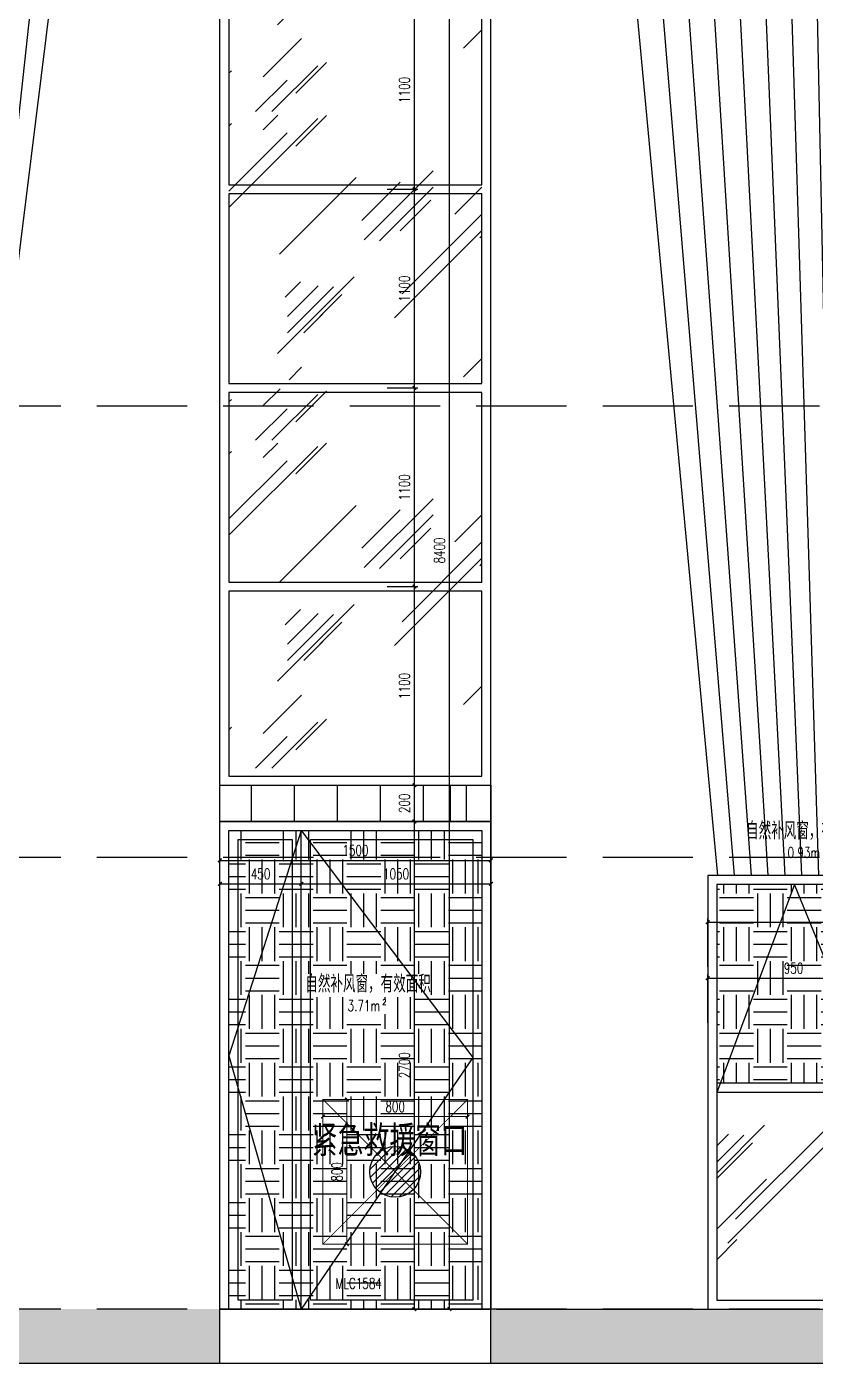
# Model space of a CAD drawing. Extents: x -2377130 to 293730, y -2 to 754590.
# Drawn here: x -1789960 to -1785595, y 516937 to 524337 of the extents above; entities that cross this region are included whole.
import ezdxf

# ---------------------------------------------------------------- set-up
doc = ezdxf.new("R2010")
doc.units = 0
doc.header["$LTSCALE"] = 1000
doc.header["$MEASUREMENT"] = 0
for name, pattern in [('__DASH', [0.35, 0.25, -0.1]), ('DASH', [0.35, 0.25, -0.1]), ('DOTE', [2.42, 2, -0.2, 0.02, -0.2])]:
    doc.linetypes.add(name, pattern=pattern)
doc.layers.get('Defpoints').update_dxf_attribs({"color": 210})
for name, color, linetype in [('A-AXIS-DOTE', 14, 'DOTE'), ('A-HATCH-2', 251, 'Continuous'), ('A-LIN-V', 9, 'Continuous'), ('A-WINDOW', 140, 'Continuous'), ('A-彩色打印层', 22, 'Continuous'), ('A-门窗表显示尺寸', 160, 'Continuous'), ('AS-WALL', 40, 'Continuous'), ('AXIS', 3, 'Continuous'), ('PUB_DIM', 3, 'Continuous'), ('SPACE', 7, 'Continuous'), ('SPACE_HATCH', 8, 'Continuous')]:
    doc.layers.add(name, color=color, linetype=linetype)
doc.layers.add('A-WALL-HATCH', color=8, linetype='Continuous', lineweight=13)
doc.styles.add('_TCH_DIM_T3', font='SIMPLEX', dxfattribs={"width": 0.705882, "bigfont": 'GBCBIG'})
doc.styles.add('_TCH_SPACE', font='SIMPLEX', dxfattribs={"height": 5, "bigfont": 'GBCBIG'})
doc.styles.add('A-DIM_T3', font='SIMPLEX', dxfattribs={"width": 0.705882, "bigfont": 'GBCBIG'})
doc.styles.add('A-STANDARD', font='SIMPLEX', dxfattribs={"bigfont": 'GBCBIG'})
doc.styles.add('STYLE1', font='')
doc.styles.get('STYLE1').set_extended_font_data('SimSun')
doc.dimstyles.new('_TCH_ARCH&&20', dxfattribs={"dimtxt": 59.5, "dimasz": 20, "dimexe": 20, "dimexo": 20, "dimgap": 25.25, "dimtad": 1, "dimdec": 0, "dimzin": 0, "dimdsep": 46, "dimtxsty": '_TCH_DIM_T3', "dimblk": 'ARCHTICK', "dimcen": 0.09, "dimclrt": 7, "dimazin": 2, "dimtfac": 1, "dimtdec": 0, "dimtix": 1, "dimtmove": 2, "dimatfit": 3, "dimfxl": 0, "dimtolj": 1, "dimtzin": 0, "dimarcsym": 0})
doc.dimstyles.new('A-DIM&&20', dxfattribs={"dimtxt": 59.5, "dimasz": 20, "dimexe": 20, "dimexo": 20, "dimgap": 25.25, "dimtad": 1, "dimdec": 0, "dimzin": 0, "dimdsep": 46, "dimtxsty": 'A-DIM_T3', "dimblk": 'ARCHTICK', "dimcen": 0.09, "dimclrt": 7, "dimazin": 2, "dimtfac": 1, "dimtdec": 0, "dimtix": 1, "dimtmove": 2, "dimatfit": 3, "dimfxl": 0, "dimtolj": 1, "dimtzin": 0, "dimarcsym": 0})
pattern_1 = [(0, (0, 0), (187.5, 187.5), [187.5, -187.5]), (0, (0, 70.31), (187.5, 187.5), [187.5, -187.5]), (0, (0, 140.62), (187.5, 187.5), [187.5, -187.5]), (90, (23.44, 164.06), (-187.5, 187.5), [187.5, -187.5]), (90, (93.75, 164.06), (-187.5, 187.5), [187.5, -187.5]), (90, (164.06, 164.06), (-187.5, 187.5), [187.5, -187.5])]

# ---------------------------------------------------------------- blocks, each defined once
blk = doc.blocks.new('_ArchTick')
at = {"color": 0, "linetype": 'ByBlock', "const_width": 0.4}
blk.add_lwpolyline([(-0.5, -0.5), (0.5, 0.5)], dxfattribs=at)
blk = doc.blocks.new('*D618')
at = {"layer": 'A-门窗表显示尺寸', "color": 0, "lineweight": -2}
for p, q in [((-1802664.3, 520137.5), (-1802494.3, 520137.5)), ((-1802514.3, 519937.5), (-1802514.3, 520137.5)), ((-1802664.3, 519937.5), (-1802494.3, 519937.5))]:
    blk.add_line(p, q, dxfattribs=at)
at = {"layer": 'Defpoints', "color": 0}
for p in [(-1802684.3, 520137.5), (-1802514.3, 520137.5), (-1802684.3, 519937.5)]:
    blk.add_point(p, dxfattribs=at)
at = {"layer": 'A-门窗表显示尺寸', "color": 0, "lineweight": -2, "xscale": 20, "yscale": 20, "zscale": 20}
for p, rotation in [((-1802514.3, 520137.5), 90), ((-1802514.3, 519937.5), 270)]:
    blk.add_blockref('_ArchTick', p, dxfattribs=dict(at, rotation=rotation))
at = {"layer": 'A-门窗表显示尺寸', "color": 7, "insert": (-1802569.3, 520037.5), "char_height": 59.5, "attachment_point": 5, "rotation": 90, "style": '_TCH_DIM_T3'}
blk.add_mtext('\\A1;200', dxfattribs=at)
blk = doc.blocks.new('*D619')
at = {"layer": 'A-门窗表显示尺寸', "color": 0, "lineweight": -2}
for p, q in [((-1802664.3, 521237.5), (-1802494.3, 521237.5)), ((-1802514.3, 520137.5), (-1802514.3, 521237.5)), ((-1802664.3, 520137.5), (-1802494.3, 520137.5))]:
    blk.add_line(p, q, dxfattribs=at)
at = {"layer": 'Defpoints', "color": 0}
for p in [(-1802684.3, 521237.5), (-1802514.3, 521237.5), (-1802684.3, 520137.5)]:
    blk.add_point(p, dxfattribs=at)
at = {"layer": 'A-门窗表显示尺寸', "color": 0, "lineweight": -2, "xscale": 20, "yscale": 20, "zscale": 20}
for p, rotation in [((-1802514.3, 521237.5), 90), ((-1802514.3, 520137.5), 270)]:
    blk.add_blockref('_ArchTick', p, dxfattribs=dict(at, rotation=rotation))
at = {"layer": 'A-门窗表显示尺寸', "color": 7, "insert": (-1802569.3, 520687.5), "char_height": 59.5, "attachment_point": 5, "rotation": 90, "style": '_TCH_DIM_T3'}
blk.add_mtext('\\A1;1100', dxfattribs=at)
blk = doc.blocks.new('*D620')
at = {"layer": 'A-门窗表显示尺寸', "color": 0, "lineweight": -2}
for p, q in [((-1802664.3, 522337.5), (-1802494.3, 522337.5)), ((-1802514.3, 521237.5), (-1802514.3, 522337.5)), ((-1802664.3, 521237.5), (-1802494.3, 521237.5))]:
    blk.add_line(p, q, dxfattribs=at)
at = {"layer": 'Defpoints', "color": 0}
for p in [(-1802684.3, 522337.5), (-1802514.3, 522337.5), (-1802684.3, 521237.5)]:
    blk.add_point(p, dxfattribs=at)
at = {"layer": 'A-门窗表显示尺寸', "color": 0, "lineweight": -2, "xscale": 20, "yscale": 20, "zscale": 20}
for p, rotation in [((-1802514.3, 522337.5), 90), ((-1802514.3, 521237.5), 270)]:
    blk.add_blockref('_ArchTick', p, dxfattribs=dict(at, rotation=rotation))
at = {"layer": 'A-门窗表显示尺寸', "color": 7, "insert": (-1802569.3, 521787.5), "char_height": 59.5, "attachment_point": 5, "rotation": 90, "style": '_TCH_DIM_T3'}
blk.add_mtext('\\A1;1100', dxfattribs=at)
blk = doc.blocks.new('*D621')
at = {"layer": 'A-门窗表显示尺寸', "color": 0, "lineweight": -2}
for p, q in [((-1802664.3, 523437.5), (-1802494.3, 523437.5)), ((-1802514.3, 522337.5), (-1802514.3, 523437.5)), ((-1802664.3, 522337.5), (-1802494.3, 522337.5))]:
    blk.add_line(p, q, dxfattribs=at)
at = {"layer": 'Defpoints', "color": 0}
for p in [(-1802684.3, 523437.5), (-1802514.3, 523437.5), (-1802684.3, 522337.5)]:
    blk.add_point(p, dxfattribs=at)
at = {"layer": 'A-门窗表显示尺寸', "color": 0, "lineweight": -2, "xscale": 20, "yscale": 20, "zscale": 20}
for p, rotation in [((-1802514.3, 523437.5), 90), ((-1802514.3, 522337.5), 270)]:
    blk.add_blockref('_ArchTick', p, dxfattribs=dict(at, rotation=rotation))
at = {"layer": 'A-门窗表显示尺寸', "color": 7, "insert": (-1802569.3, 522887.5), "char_height": 59.5, "attachment_point": 5, "rotation": 90, "style": '_TCH_DIM_T3'}
blk.add_mtext('\\A1;1100', dxfattribs=at)
blk = doc.blocks.new('*D622')
at = {"layer": 'A-门窗表显示尺寸', "color": 0, "lineweight": -2}
for p, q in [((-1802664.3, 524537.5), (-1802494.3, 524537.5)), ((-1802514.3, 523437.5), (-1802514.3, 524537.5)), ((-1802664.3, 523437.5), (-1802494.3, 523437.5))]:
    blk.add_line(p, q, dxfattribs=at)
at = {"layer": 'Defpoints', "color": 0}
for p in [(-1802684.3, 524537.5), (-1802514.3, 524537.5), (-1802684.3, 523437.5)]:
    blk.add_point(p, dxfattribs=at)
at = {"layer": 'A-门窗表显示尺寸', "color": 0, "lineweight": -2, "xscale": 20, "yscale": 20, "zscale": 20}
for p, rotation in [((-1802514.3, 524537.5), 90), ((-1802514.3, 523437.5), 270)]:
    blk.add_blockref('_ArchTick', p, dxfattribs=dict(at, rotation=rotation))
at = {"layer": 'A-门窗表显示尺寸', "color": 7, "insert": (-1802569.3, 523987.5), "char_height": 59.5, "attachment_point": 5, "rotation": 90, "style": '_TCH_DIM_T3'}
blk.add_mtext('\\A1;1100', dxfattribs=at)
blk = doc.blocks.new('*D624')
at = {"layer": 'A-门窗表显示尺寸', "color": 0, "lineweight": -2}
for p, q in [((-1802644.3, 525637.5), (-1802300, 525637.5)), ((-1802320, 517237.5), (-1802320, 525637.5)), ((-1802644.3, 517237.5), (-1802300, 517237.5))]:
    blk.add_line(p, q, dxfattribs=at)
at = {"layer": 'Defpoints', "color": 0}
for p in [(-1802664.3, 525637.5), (-1802320, 525637.5), (-1802664.3, 517237.5)]:
    blk.add_point(p, dxfattribs=at)
at = {"layer": 'A-门窗表显示尺寸', "color": 0, "lineweight": -2, "xscale": 20, "yscale": 20, "zscale": 20}
for p, rotation in [((-1802320, 525637.5), 90), ((-1802320, 517237.5), 270)]:
    blk.add_blockref('_ArchTick', p, dxfattribs=dict(at, rotation=rotation))
at = {"layer": 'A-门窗表显示尺寸', "color": 7, "insert": (-1802375, 521437.5), "char_height": 59.5, "attachment_point": 5, "rotation": 90, "style": '_TCH_DIM_T3'}
blk.add_mtext('\\A1;8400', dxfattribs=at)
blk = doc.blocks.new('*D636')
at = {"layer": 'Defpoints', "color": 0}
for p in [(-1646821.1, 507410), (-1646021.1, 507410), (-1646021.1, 507336.7)]:
    blk.add_point(p, dxfattribs=at)
at = {"layer": 'PUB_DIM', "color": 0, "lineweight": -2}
for p, q in [((-1646821.1, 507390), (-1646821.1, 507316.7)), ((-1646021.1, 507390), (-1646021.1, 507316.7)), ((-1646821.1, 507336.7), (-1646021.1, 507336.7))]:
    blk.add_line(p, q, dxfattribs=at)
at = {"layer": 'PUB_DIM', "color": 0, "lineweight": -2, "xscale": 20, "yscale": 20, "zscale": 20, "rotation": 180}
blk.add_blockref('_ArchTick', (-1646821.1, 507336.7), dxfattribs=at)
at = {"layer": 'PUB_DIM', "color": 0, "lineweight": -2, "xscale": 20, "yscale": 20, "zscale": 20}
blk.add_blockref('_ArchTick', (-1646021.1, 507336.7), dxfattribs=at)
at = {"layer": 'PUB_DIM', "color": 7, "insert": (-1646421.1, 507391.7), "char_height": 59.5, "attachment_point": 5, "style": '_TCH_DIM_T3'}
blk.add_mtext('\\A1;800', dxfattribs=at)
blk = doc.blocks.new('*D637')
at = {"layer": 'Defpoints', "color": 0}
for p in [(-1646739.9, 507431.1), (-1646688.4, 507431.1), (-1646739.9, 506631.1)]:
    blk.add_point(p, dxfattribs=at)
at = {"layer": 'PUB_DIM', "color": 0, "lineweight": -2}
for p, q in [((-1646719.9, 507431.1), (-1646668.4, 507431.1)), ((-1646688.4, 506631.1), (-1646688.4, 507431.1)), ((-1646719.9, 506631.1), (-1646668.4, 506631.1))]:
    blk.add_line(p, q, dxfattribs=at)
at = {"layer": 'PUB_DIM', "color": 0, "lineweight": -2, "xscale": 20, "yscale": 20, "zscale": 20}
for p, rotation in [((-1646688.4, 507431.1), 90), ((-1646688.4, 506631.1), 270)]:
    blk.add_blockref('_ArchTick', p, dxfattribs=dict(at, rotation=rotation))
at = {"layer": 'PUB_DIM', "color": 7, "insert": (-1646743.4, 507031.1), "char_height": 59.5, "attachment_point": 5, "rotation": 90, "style": '_TCH_DIM_T3'}
blk.add_mtext('\\A1;800', dxfattribs=at)
blk = doc.blocks.new('*D632')
at = {"layer": 'A-门窗表显示尺寸', "color": 0, "lineweight": -2}
for p, q in [((-1821600.4, 519937.5), (-1821444.3, 519937.5)), ((-1821464.3, 517237.5), (-1821464.3, 519937.5)), ((-1821600.4, 517237.5), (-1821444.3, 517237.5))]:
    blk.add_line(p, q, dxfattribs=at)
at = {"layer": 'Defpoints', "color": 0}
for p in [(-1821620.4, 519937.5), (-1821464.3, 519937.5), (-1821620.4, 517237.5)]:
    blk.add_point(p, dxfattribs=at)
at = {"layer": 'A-门窗表显示尺寸', "color": 0, "lineweight": -2, "xscale": 20, "yscale": 20, "zscale": 20}
for p, rotation in [((-1821464.3, 519937.5), 90), ((-1821464.3, 517237.5), 270)]:
    blk.add_blockref('_ArchTick', p, dxfattribs=dict(at, rotation=rotation))
at = {"layer": 'A-门窗表显示尺寸', "color": 7, "insert": (-1821519.3, 518587.5), "char_height": 59.5, "attachment_point": 5, "rotation": 90, "style": 'A-DIM_T3'}
blk.add_mtext('\\A1;2700', dxfattribs=at)
blk = doc.blocks.new('*D633')
at = {"layer": 'A-门窗表显示尺寸', "color": 0, "lineweight": -2}
for p, q in [((-1822540.4, 519442.5), (-1822540.4, 519612)), ((-1822540.4, 519592), (-1822090.4, 519592)), ((-1822090.4, 519442.5), (-1822090.4, 519612))]:
    blk.add_line(p, q, dxfattribs=at)
at = {"layer": 'Defpoints', "color": 0}
for p in [(-1822090.4, 519592), (-1822540.4, 519422.5), (-1822090.4, 519422.5)]:
    blk.add_point(p, dxfattribs=at)
at = {"layer": 'A-门窗表显示尺寸', "color": 0, "lineweight": -2, "xscale": 20, "yscale": 20, "zscale": 20, "rotation": 180}
blk.add_blockref('_ArchTick', (-1822540.4, 519592), dxfattribs=at)
at = {"layer": 'A-门窗表显示尺寸', "color": 0, "lineweight": -2, "xscale": 20, "yscale": 20, "zscale": 20}
blk.add_blockref('_ArchTick', (-1822090.4, 519592), dxfattribs=at)
at = {"layer": 'A-门窗表显示尺寸', "color": 7, "insert": (-1822315.4, 519647), "char_height": 59.5, "attachment_point": 5, "style": 'A-DIM_T3'}
blk.add_mtext('\\A1;450', dxfattribs=at)
blk = doc.blocks.new('*D634')
at = {"layer": 'A-门窗表显示尺寸', "color": 0, "lineweight": -2}
for p, q in [((-1822090.4, 519442.5), (-1822090.4, 519612)), ((-1822090.4, 519592), (-1821040.4, 519592)), ((-1821040.4, 519442.5), (-1821040.4, 519612))]:
    blk.add_line(p, q, dxfattribs=at)
at = {"layer": 'Defpoints', "color": 0}
for p in [(-1821040.4, 519592), (-1822090.4, 519422.5), (-1821040.4, 519422.5)]:
    blk.add_point(p, dxfattribs=at)
at = {"layer": 'A-门窗表显示尺寸', "color": 0, "lineweight": -2, "xscale": 20, "yscale": 20, "zscale": 20, "rotation": 180}
blk.add_blockref('_ArchTick', (-1822090.4, 519592), dxfattribs=at)
at = {"layer": 'A-门窗表显示尺寸', "color": 0, "lineweight": -2, "xscale": 20, "yscale": 20, "zscale": 20}
blk.add_blockref('_ArchTick', (-1821040.4, 519592), dxfattribs=at)
at = {"layer": 'A-门窗表显示尺寸', "color": 7, "insert": (-1821565.4, 519647), "char_height": 59.5, "attachment_point": 5, "style": 'A-DIM_T3'}
blk.add_mtext('\\A1;1050', dxfattribs=at)
blk = doc.blocks.new('*D635')
at = {"layer": 'A-门窗表显示尺寸', "color": 0, "lineweight": -2}
for p, q in [((-1822540.4, 519572.5), (-1822540.4, 519742)), ((-1822540.4, 519722), (-1821040.4, 519722)), ((-1821040.4, 519572.5), (-1821040.4, 519742))]:
    blk.add_line(p, q, dxfattribs=at)
at = {"layer": 'Defpoints', "color": 0}
for p in [(-1821040.4, 519722), (-1822540.4, 519552.5), (-1821040.4, 519552.5)]:
    blk.add_point(p, dxfattribs=at)
at = {"layer": 'A-门窗表显示尺寸', "color": 0, "lineweight": -2, "xscale": 20, "yscale": 20, "zscale": 20, "rotation": 180}
blk.add_blockref('_ArchTick', (-1822540.4, 519722), dxfattribs=at)
at = {"layer": 'A-门窗表显示尺寸', "color": 0, "lineweight": -2, "xscale": 20, "yscale": 20, "zscale": 20}
blk.add_blockref('_ArchTick', (-1821040.4, 519722), dxfattribs=at)
at = {"layer": 'A-门窗表显示尺寸', "color": 7, "insert": (-1821790.4, 519777), "char_height": 59.5, "attachment_point": 5, "style": 'A-DIM_T3'}
blk.add_mtext('\\A1;1500', dxfattribs=at)
blk = doc.blocks.new('*D645')
at = {"layer": 'A-门窗表显示尺寸', "color": 0, "lineweight": -2}
for p, q in [((-1687760.4, 518822.3), (-1687760.4, 519089.7)), ((-1687760.4, 519069.7), (-1686810.4, 519069.7)), ((-1686810.4, 518822.3), (-1686810.4, 519089.7))]:
    blk.add_line(p, q, dxfattribs=at)
at = {"layer": 'Defpoints', "color": 0}
for p in [(-1686810.4, 519069.7), (-1687760.4, 518802.3), (-1686810.4, 518802.3)]:
    blk.add_point(p, dxfattribs=at)
at = {"layer": 'A-门窗表显示尺寸', "color": 0, "lineweight": -2, "xscale": 20, "yscale": 20, "zscale": 20, "rotation": 180}
blk.add_blockref('_ArchTick', (-1687760.4, 519069.7), dxfattribs=at)
at = {"layer": 'A-门窗表显示尺寸', "color": 0, "lineweight": -2, "xscale": 20, "yscale": 20, "zscale": 20}
blk.add_blockref('_ArchTick', (-1686810.4, 519069.7), dxfattribs=at)
at = {"layer": 'A-门窗表显示尺寸', "color": 7, "insert": (-1687285.4, 519124.7), "char_height": 59.5, "attachment_point": 5, "style": 'A-DIM_T3'}
blk.add_mtext('\\A1;950', dxfattribs=at)
blk = doc.blocks.new('*D646')
at = {"layer": 'A-门窗表显示尺寸', "color": 0, "lineweight": -2}
for p, q in [((-1686810.4, 518822.3), (-1686810.4, 519089.7)), ((-1686810.4, 519069.7), (-1685910.4, 519069.7)), ((-1685910.4, 518822.3), (-1685910.4, 519089.7))]:
    blk.add_line(p, q, dxfattribs=at)
at = {"layer": 'Defpoints', "color": 0}
for p in [(-1685910.4, 519069.7), (-1686810.4, 518802.3), (-1685910.4, 518802.3)]:
    blk.add_point(p, dxfattribs=at)
at = {"layer": 'A-门窗表显示尺寸', "color": 0, "lineweight": -2, "xscale": 20, "yscale": 20, "zscale": 20, "rotation": 180}
blk.add_blockref('_ArchTick', (-1686810.4, 519069.7), dxfattribs=at)
at = {"layer": 'A-门窗表显示尺寸', "color": 0, "lineweight": -2, "xscale": 20, "yscale": 20, "zscale": 20}
blk.add_blockref('_ArchTick', (-1685910.4, 519069.7), dxfattribs=at)
at = {"layer": 'A-门窗表显示尺寸', "color": 7, "insert": (-1686360.4, 519124.7), "char_height": 59.5, "attachment_point": 5, "style": 'A-DIM_T3'}
blk.add_mtext('\\A1;900', dxfattribs=at)
blk = doc.blocks.new('*D647')
at = {"layer": 'A-门窗表显示尺寸', "color": 0, "lineweight": -2}
for p, q in [((-1685910.4, 518822.3), (-1685910.4, 519089.7)), ((-1685910.4, 519069.7), (-1685010.4, 519069.7)), ((-1685010.4, 518822.3), (-1685010.4, 519089.7))]:
    blk.add_line(p, q, dxfattribs=at)
at = {"layer": 'Defpoints', "color": 0}
for p in [(-1685010.4, 519069.7), (-1685910.4, 518802.3), (-1685010.4, 518802.3)]:
    blk.add_point(p, dxfattribs=at)
at = {"layer": 'A-门窗表显示尺寸', "color": 0, "lineweight": -2, "xscale": 20, "yscale": 20, "zscale": 20, "rotation": 180}
blk.add_blockref('_ArchTick', (-1685910.4, 519069.7), dxfattribs=at)
at = {"layer": 'A-门窗表显示尺寸', "color": 0, "lineweight": -2, "xscale": 20, "yscale": 20, "zscale": 20}
blk.add_blockref('_ArchTick', (-1685010.4, 519069.7), dxfattribs=at)
at = {"layer": 'A-门窗表显示尺寸', "color": 7, "insert": (-1685460.4, 519124.7), "char_height": 59.5, "attachment_point": 5, "style": 'A-DIM_T3'}
blk.add_mtext('\\A1;900', dxfattribs=at)
blk = doc.blocks.new('*D648')
at = {"layer": 'A-门窗表显示尺寸', "color": 0, "lineweight": -2}
for p, q in [((-1685010.4, 518822.3), (-1685010.4, 519089.7)), ((-1685010.4, 519069.7), (-1684110.4, 519069.7)), ((-1684110.4, 518822.3), (-1684110.4, 519089.7))]:
    blk.add_line(p, q, dxfattribs=at)
at = {"layer": 'Defpoints', "color": 0}
for p in [(-1684110.4, 519069.7), (-1685010.4, 518802.3), (-1684110.4, 518802.3)]:
    blk.add_point(p, dxfattribs=at)
at = {"layer": 'A-门窗表显示尺寸', "color": 0, "lineweight": -2, "xscale": 20, "yscale": 20, "zscale": 20, "rotation": 180}
blk.add_blockref('_ArchTick', (-1685010.4, 519069.7), dxfattribs=at)
at = {"layer": 'A-门窗表显示尺寸', "color": 0, "lineweight": -2, "xscale": 20, "yscale": 20, "zscale": 20}
blk.add_blockref('_ArchTick', (-1684110.4, 519069.7), dxfattribs=at)
at = {"layer": 'A-门窗表显示尺寸', "color": 7, "insert": (-1684560.4, 519124.7), "char_height": 59.5, "attachment_point": 5, "style": 'A-DIM_T3'}
blk.add_mtext('\\A1;900', dxfattribs=at)
blk = doc.blocks.new('*D638')
at = {"layer": 'A-门窗表显示尺寸', "color": 0, "lineweight": -2}
for p, q in [((-1684110.4, 518822.3), (-1684110.4, 519089.7)), ((-1684110.4, 519069.7), (-1683210.4, 519069.7)), ((-1683210.4, 518822.3), (-1683210.4, 519089.7))]:
    blk.add_line(p, q, dxfattribs=at)
at = {"layer": 'Defpoints', "color": 0}
for p in [(-1683210.4, 519069.7), (-1684110.4, 518802.3), (-1683210.4, 518802.3)]:
    blk.add_point(p, dxfattribs=at)
at = {"layer": 'A-门窗表显示尺寸', "color": 0, "lineweight": -2, "xscale": 20, "yscale": 20, "zscale": 20, "rotation": 180}
blk.add_blockref('_ArchTick', (-1684110.4, 519069.7), dxfattribs=at)
at = {"layer": 'A-门窗表显示尺寸', "color": 0, "lineweight": -2, "xscale": 20, "yscale": 20, "zscale": 20}
blk.add_blockref('_ArchTick', (-1683210.4, 519069.7), dxfattribs=at)
at = {"layer": 'A-门窗表显示尺寸', "color": 7, "insert": (-1683660.4, 519124.7), "char_height": 59.5, "attachment_point": 5, "style": 'A-DIM_T3'}
blk.add_mtext('\\A1;900', dxfattribs=at)
blk = doc.blocks.new('*D639')
at = {"layer": 'A-门窗表显示尺寸', "color": 0, "lineweight": -2}
for p, q in [((-1683210.4, 518822.3), (-1683210.4, 519089.7)), ((-1683210.4, 519069.7), (-1682310.4, 519069.7)), ((-1682310.4, 518822.3), (-1682310.4, 519089.7))]:
    blk.add_line(p, q, dxfattribs=at)
at = {"layer": 'Defpoints', "color": 0}
for p in [(-1682310.4, 519069.7), (-1683210.4, 518802.3), (-1682310.4, 518802.3)]:
    blk.add_point(p, dxfattribs=at)
at = {"layer": 'A-门窗表显示尺寸', "color": 0, "lineweight": -2, "xscale": 20, "yscale": 20, "zscale": 20, "rotation": 180}
blk.add_blockref('_ArchTick', (-1683210.4, 519069.7), dxfattribs=at)
at = {"layer": 'A-门窗表显示尺寸', "color": 0, "lineweight": -2, "xscale": 20, "yscale": 20, "zscale": 20}
blk.add_blockref('_ArchTick', (-1682310.4, 519069.7), dxfattribs=at)
at = {"layer": 'A-门窗表显示尺寸', "color": 7, "insert": (-1682760.4, 519124.7), "char_height": 59.5, "attachment_point": 5, "style": 'A-DIM_T3'}
blk.add_mtext('\\A1;900', dxfattribs=at)
blk = doc.blocks.new('*D640')
at = {"layer": 'A-门窗表显示尺寸', "color": 0, "lineweight": -2}
for p, q in [((-1682310.4, 518822.3), (-1682310.4, 519089.7)), ((-1682310.4, 519069.7), (-1681360.4, 519069.7)), ((-1681360.4, 518822.3), (-1681360.4, 519089.7))]:
    blk.add_line(p, q, dxfattribs=at)
at = {"layer": 'Defpoints', "color": 0}
for p in [(-1681360.4, 519069.7), (-1682310.4, 518802.3), (-1681360.4, 518802.3)]:
    blk.add_point(p, dxfattribs=at)
at = {"layer": 'A-门窗表显示尺寸', "color": 0, "lineweight": -2, "xscale": 20, "yscale": 20, "zscale": 20, "rotation": 180}
blk.add_blockref('_ArchTick', (-1682310.4, 519069.7), dxfattribs=at)
at = {"layer": 'A-门窗表显示尺寸', "color": 0, "lineweight": -2, "xscale": 20, "yscale": 20, "zscale": 20}
blk.add_blockref('_ArchTick', (-1681360.4, 519069.7), dxfattribs=at)
at = {"layer": 'A-门窗表显示尺寸', "color": 7, "insert": (-1681835.4, 519124.7), "char_height": 59.5, "attachment_point": 5, "style": 'A-DIM_T3'}
blk.add_mtext('\\A1;950', dxfattribs=at)
blk = doc.blocks.new('*D641')
at = {"layer": 'A-门窗表显示尺寸', "color": 0, "lineweight": -2}
for p, q in [((-1686490.4, 519637.5), (-1686222.9, 519637.5)), ((-1686242.9, 517237.5), (-1686242.9, 519637.5)), ((-1686490.4, 517237.5), (-1686222.9, 517237.5))]:
    blk.add_line(p, q, dxfattribs=at)
at = {"layer": 'Defpoints', "color": 0}
for p in [(-1686510.4, 519637.5), (-1686242.9, 519637.5), (-1686510.4, 517237.5)]:
    blk.add_point(p, dxfattribs=at)
at = {"layer": 'A-门窗表显示尺寸', "color": 0, "lineweight": -2, "xscale": 20, "yscale": 20, "zscale": 20}
for p, rotation in [((-1686242.9, 519637.5), 90), ((-1686242.9, 517237.5), 270)]:
    blk.add_blockref('_ArchTick', p, dxfattribs=dict(at, rotation=rotation))
at = {"layer": 'A-门窗表显示尺寸', "color": 7, "insert": (-1686297.9, 518437.5), "char_height": 59.5, "attachment_point": 5, "rotation": 90, "style": 'A-DIM_T3'}
blk.add_mtext('\\A1;2400', dxfattribs=at)
blk = doc.blocks.new('*D642')
at = {"layer": 'A-门窗表显示尺寸', "color": 0, "lineweight": -2}
for p, q in [((-1687760.4, 519132.3), (-1687760.4, 519399.7)), ((-1687760.4, 519379.7), (-1681360.4, 519379.7)), ((-1681360.4, 519132.3), (-1681360.4, 519399.7))]:
    blk.add_line(p, q, dxfattribs=at)
at = {"layer": 'Defpoints', "color": 0}
for p in [(-1681360.4, 519379.7), (-1687760.4, 519112.3), (-1681360.4, 519112.3)]:
    blk.add_point(p, dxfattribs=at)
at = {"layer": 'A-门窗表显示尺寸', "color": 0, "lineweight": -2, "xscale": 20, "yscale": 20, "zscale": 20, "rotation": 180}
blk.add_blockref('_ArchTick', (-1687760.4, 519379.7), dxfattribs=at)
at = {"layer": 'A-门窗表显示尺寸', "color": 0, "lineweight": -2, "xscale": 20, "yscale": 20, "zscale": 20}
blk.add_blockref('_ArchTick', (-1681360.4, 519379.7), dxfattribs=at)
at = {"layer": 'A-门窗表显示尺寸', "color": 7, "insert": (-1684560.4, 519434.7), "char_height": 59.5, "attachment_point": 5, "style": 'A-DIM_T3'}
blk.add_mtext('\\A1;6400', dxfattribs=at)
blk = doc.blocks.new('*D643')
at = {"layer": 'A-门窗表显示尺寸', "color": 0, "lineweight": -2}
for p, q in [((-1686763.3, 518437.5), (-1686495.9, 518437.5)), ((-1686515.9, 517237.5), (-1686515.9, 518437.5)), ((-1686763.3, 517237.5), (-1686495.9, 517237.5))]:
    blk.add_line(p, q, dxfattribs=at)
at = {"layer": 'Defpoints', "color": 0}
for p in [(-1686783.3, 518437.5), (-1686515.9, 518437.5), (-1686783.3, 517237.5)]:
    blk.add_point(p, dxfattribs=at)
at = {"layer": 'A-门窗表显示尺寸', "color": 0, "lineweight": -2, "xscale": 20, "yscale": 20, "zscale": 20}
for p, rotation in [((-1686515.9, 518437.5), 90), ((-1686515.9, 517237.5), 270)]:
    blk.add_blockref('_ArchTick', p, dxfattribs=dict(at, rotation=rotation))
at = {"layer": 'A-门窗表显示尺寸', "color": 7, "insert": (-1686570.9, 517837.5), "char_height": 59.5, "attachment_point": 5, "rotation": 90, "style": 'A-DIM_T3'}
blk.add_mtext('\\A1;1200', dxfattribs=at)
blk = doc.blocks.new('*D644')
at = {"layer": 'A-门窗表显示尺寸', "color": 0, "lineweight": -2}
for p, q in [((-1686763.3, 519637.5), (-1686495.9, 519637.5)), ((-1686515.9, 518437.5), (-1686515.9, 519637.5)), ((-1686763.3, 518437.5), (-1686495.9, 518437.5))]:
    blk.add_line(p, q, dxfattribs=at)
at = {"layer": 'Defpoints', "color": 0}
for p in [(-1686783.3, 519637.5), (-1686515.9, 519637.5), (-1686783.3, 518437.5)]:
    blk.add_point(p, dxfattribs=at)
at = {"layer": 'A-门窗表显示尺寸', "color": 0, "lineweight": -2, "xscale": 20, "yscale": 20, "zscale": 20}
for p, rotation in [((-1686515.9, 519637.5), 90), ((-1686515.9, 518437.5), 270)]:
    blk.add_blockref('_ArchTick', p, dxfattribs=dict(at, rotation=rotation))
at = {"layer": 'A-门窗表显示尺寸', "color": 7, "insert": (-1686570.9, 519037.5), "char_height": 59.5, "attachment_point": 5, "rotation": 90, "style": 'A-DIM_T3'}
blk.add_mtext('\\A1;1200', dxfattribs=at)
blk = doc.blocks.new('C1454')
at = {"layer": 'A-HATCH-2'}
h = blk.add_hatch(dxfattribs=at)
h.set_pattern_fill('ANSI31', color=8, scale=150, angle=45)
h.set_pattern_definition([(90, (-63500, -100), (-238.125, 0), [])])
h.paths.add_polyline_path([(-1803590.4, 520137.5), (-1802090.4, 520137.5), (-1802090.4, 519937.5), (-1803590.4, 519937.5)])
at = {"layer": 'A-WALL-HATCH'}
h = blk.add_hatch(dxfattribs=at)
h.set_pattern_fill('玻璃2', color=8, scale=100)
h.set_pattern_definition([(45, (2950370, 40), (0, 1527.35065), [600, -360, 600, -360, 240, -523.28157]), (45, (2950340, 70), (0, 1527.35065), [480, -600, 360, -360, 420, -463.28157]), (45, (2950340, 160), (0, 1527.35065), [360, -720, 240, -360, 540, -463.28157]), (45, (2950430, 70), (0, 1527.35065), [360, -720, 300, -1303.2815]), (45, (2950520, 160), (0, 1527.35065), [180, -900, 120, -1483.2815]), (45, (2950370, 310), (0, 1527.35065), [120, -900, 120, -480, 300, -763.28157]), (45, (2950910, 220), (0, 1527.35065), [600, -900, 720, -475.28157]), (45, (2950910, 130), (0, 1527.35065), [840, -600, 900, -355.28157]), (45, (2951060, 250), (0, -1697.05627), [600, -840, 480, -763.28157]), (45, (2950970, 430), (0, 1527.35065), [300, -1200, 360, -823.28157]), (45, (2951150, 340), (0, 1527.35065), [240, -1200, 240, -1003.2815])])
h.paths.add_polyline_path([(-1803540.4, 523867.5), (-1802140.4, 523867.5), (-1802140.4, 525567.5), (-1803540.4, 525567.5)])
h = blk.add_hatch(dxfattribs=at)
h.set_pattern_fill('玻璃2', color=8, scale=100)
h.set_pattern_definition([(45, (2950370, -1780), (0, 1527.35065), [600, -360, 600, -360, 240, -523.28157]), (45, (2950340, -1750), (0, 1527.35065), [480, -600, 360, -360, 420, -463.28157]), (45, (2950340, -1660), (0, 1527.35065), [360, -720, 240, -360, 540, -463.28157]), (45, (2950430, -1750), (0, 1527.35065), [360, -720, 300, -1303.2815]), (45, (2950520, -1660), (0, 1527.35065), [180, -900, 120, -1483.2815]), (45, (2950370, -1510), (0, 1527.35065), [120, -900, 120, -480, 300, -763.28157]), (45, (2950910, -1600), (0, 1527.35065), [600, -900, 720, -475.28157]), (45, (2950910, -1690), (0, 1527.35065), [840, -600, 900, -355.28157]), (45, (2951060, -1570), (0, -1697.05627), [600, -840, 480, -763.28157]), (45, (2950970, -1390), (0, 1527.35065), [300, -1200, 360, -823.28157]), (45, (2951150, -1480), (0, 1527.35065), [240, -1200, 240, -1003.2815])])
h.paths.add_polyline_path([(-1802140.4, 522332.5), (-1803540.4, 522332.5), (-1803540.4, 522047.5), (-1802140.4, 522047.5)])
h.paths.add_polyline_path([(-1803540.4, 522382.5), (-1802140.4, 522382.5), (-1802140.4, 523847.5), (-1803540.4, 523847.5)])
h = blk.add_hatch(dxfattribs=at)
h.set_pattern_fill('玻璃2', color=8, scale=100)
h.set_pattern_definition([(45, (2950370, -3595), (0, 1527.35065), [600, -360, 600, -360, 240, -523.28157]), (45, (2950340, -3565), (0, 1527.35065), [480, -600, 360, -360, 420, -463.28157]), (45, (2950340, -3475), (0, 1527.35065), [360, -720, 240, -360, 540, -463.28157]), (45, (2950430, -3565), (0, 1527.35065), [360, -720, 300, -1303.2815]), (45, (2950520, -3475), (0, 1527.35065), [180, -900, 120, -1483.2815]), (45, (2950370, -3325), (0, 1527.35065), [120, -900, 120, -480, 300, -763.28157]), (45, (2950910, -3415), (0, 1527.35065), [600, -900, 720, -475.28157]), (45, (2950910, -3505), (0, 1527.35065), [840, -600, 900, -355.28157]), (45, (2951060, -3385), (0, -1697.05627), [600, -840, 480, -763.28157]), (45, (2950970, -3205), (0, 1527.35065), [300, -1200, 360, -823.28157]), (45, (2951150, -3295), (0, 1527.35065), [240, -1200, 240, -1003.2815])])
h.paths.add_polyline_path([(-1803540.4, 520232.5), (-1802140.4, 520232.5), (-1802140.4, 522032.5), (-1803540.4, 522032.5)])
at = {"layer": 'A-LIN-V', "color": 8}
blk.add_line((-1803590.4, 520137.5), (-1802190.4, 520137.5), dxfattribs=at)
at = {"layer": 'A-WALL-HATCH', "color": 8}
blk.add_line((-1802314.3, 519937.5), (-1802314.3, 520137.5), dxfattribs=at)
at = {"layer": 'A-WINDOW', "color": 8}
for p, q in [((-1803590.4, 520117.5), (-1803590.4, 525637.5)), ((-1802090.4, 520117.5), (-1802090.4, 525637.5)), ((-1803590.4, 520137.5), (-1802090.4, 520137.5))]:
    blk.add_line(p, q, dxfattribs=at)
for points in [[(-1803540.4, 523462.5), (-1802140.4, 523462.5), (-1802140.4, 524512.5), (-1803540.4, 524512.5)], [(-1803540.4, 522362.5), (-1802140.4, 522362.5), (-1802140.4, 523412.5), (-1803540.4, 523412.5)], [(-1803540.4, 522312.5), (-1803540.4, 521262.5), (-1802140.4, 521262.5), (-1802140.4, 522312.5)], [(-1803540.4, 520187.5), (-1802140.4, 520187.5), (-1802140.4, 521212.5), (-1803540.4, 521212.5)], [(-1803590.4, 520137.5), (-1802090.4, 520137.5), (-1802090.4, 519937.5), (-1803590.4, 519937.5)]]:
    blk.add_lwpolyline(points, close=True, dxfattribs=at)
at = {"layer": 'A-门窗表显示尺寸', "color": 8}
for p1, p2, distance, picture, middle in [((-1802664.3, 517237.5), (-1802664.3, 525637.5), -344.3, '*D624', (-1802375, 521437.5)), ((-1802684.3, 523437.5), (-1802684.3, 524537.5), -170, '*D622', (-1802569.3, 523987.5)), ((-1802684.3, 522337.5), (-1802684.3, 523437.5), -170, '*D621', (-1802569.3, 522887.5)), ((-1802684.3, 521237.5), (-1802684.3, 522337.5), -170, '*D620', (-1802569.3, 521787.5)), ((-1802684.3, 520137.5), (-1802684.3, 521237.5), -170, '*D619', (-1802569.3, 520687.5)), ((-1802684.3, 519937.5), (-1802684.3, 520137.5), -170, '*D618', (-1802569.3, 520037.5))]:
    dim = blk.add_aligned_dim(p1=p1, p2=p2, distance=distance, dimstyle='_TCH_ARCH&&20', dxfattribs=at)
    dim.commit()
    dim.dimension.update_dxf_attribs({"geometry": picture, "text_midpoint": middle})
blk = doc.blocks.new('w4243')
at = {"layer": 'A-彩色打印层'}
h = blk.add_hatch(dxfattribs=at)
h.set_pattern_fill('ANSI31', color=8, scale=20)
h.set_pattern_definition([(45, (-3059238.806, -1095315.762), (-22.4506403, 22.4506403), [])])
edge = h.paths.add_edge_path()
edge.add_arc((-1646421.1, 507031.1), 140.7, 0, 360)
at = {"layer": 'A-彩色打印层', "color": 8, "linetype": 'DASH', "const_width": 5}
blk.add_lwpolyline([(-1646821.1, 507431.1), (-1646021.1, 507431.1), (-1646021.1, 506631.1), (-1646821.1, 506631.1)], close=True, dxfattribs=at)
for points in [[(-1646821.1, 507431.1), (-1646021.1, 506631.1)], [(-1646021.1, 507431.1), (-1646821.1, 506631.1)]]:
    blk.add_lwpolyline(points, dxfattribs=at)
at = {"layer": 'A-彩色打印层', "color": 8, "ltscale": 0.5}
blk.add_circle((-1646421.1, 507031.1), 140.7, dxfattribs=at)
at = {"layer": 'AXIS', "color": 8, "linetype": 'Continuous', "style": 'STYLE1', "width": 0.7}
blk.add_text('紧急救援窗口', height=150, dxfattribs=at).set_placement((-1646882.7, 507134))
at = {"layer": 'PUB_DIM', "color": 8}
for p1, p2, distance, picture, middle in [((-1646821.1, 507410), (-1646021.1, 507410), -73.3, '*D636', (-1646421.1, 507391.7)), ((-1646739.9, 506631.1), (-1646739.9, 507431.1), -51.4, '*D637', (-1646743.4, 507031.1))]:
    dim = blk.add_aligned_dim(p1=p1, p2=p2, distance=distance, dimstyle='_TCH_ARCH&&20', dxfattribs=at)
    dim.commit()
    dim.dimension.update_dxf_attribs({"geometry": picture, "text_midpoint": middle})
blk = doc.blocks.new('WM1328')
at = {"layer": 'SPACE_HATCH'}
h = blk.add_hatch(dxfattribs=at)
h.set_pattern_fill('土壤', color=8, scale=50, style=0)
h.set_pattern_definition(pattern_1)
h.paths.add_polyline_path([(-1821090.4, 517237.5), (-1822490.4, 517237.5), (-1822490.4, 519887.5), (-1821090.4, 519887.5)])
h.paths.add_polyline_path([(-1822080.6, 518964), (-1821376.2, 518964), (-1821376.2, 519094), (-1822080.6, 519094)])
h.paths.add_polyline_path([(-1821841.8, 518870.8), (-1821616.4, 518870.8), (-1821616.4, 518955), (-1821841.8, 518955)])
at = {"layer": 'A-WINDOW', "color": 8}
for p, q in [((-1822540.4, 519937.5), (-1821040.4, 519937.5)), ((-1822540.4, 517237.5), (-1822540.4, 519937.5)), ((-1821040.4, 519937.5), (-1821040.4, 517237.5)), ((-1822490.4, 517237.5), (-1822490.4, 519887.5)), ((-1822490.4, 519887.5), (-1822090.4, 519887.5)), ((-1822090.4, 517237.5), (-1822090.4, 519887.5)), ((-1822090.4, 519887.5), (-1821090.4, 519887.5)), ((-1821090.4, 519887.5), (-1821090.4, 517237.5)), ((-1822440.4, 517287.5), (-1822440.4, 519837.5)), ((-1822440.4, 519837.5), (-1822140.4, 519837.5)), ((-1822140.4, 519837.5), (-1822140.4, 517287.5)), ((-1822040, 517287.5), (-1822040, 519837.5)), ((-1822040, 519837.5), (-1821140.4, 519837.5)), ((-1821140.4, 519837.5), (-1821140.4, 517287.5)), ((-1822140.4, 517287.5), (-1822440.4, 517287.5)), ((-1821140.4, 517287.5), (-1822040, 517287.5)), ((-1821040.4, 517237.5), (-1822540.4, 517237.5))]:
    blk.add_line(p, q, dxfattribs=at)
for points in [[(-1822090.4, 519887.5), (-1822490.4, 518640), (-1822090.4, 517237.5)], [(-1822090.4, 519887.5), (-1821140.4, 518630), (-1822090.4, 517237.5)]]:
    blk.add_lwpolyline(points, dxfattribs=at)
at = {"layer": 'A-WALL-HATCH', "color": 8}
blk.add_blockref('w4243', (-175149.2, 10966.4), dxfattribs=at)
at = {"layer": 'A-门窗表显示尺寸', "color": 8, "style": 'A-STANDARD', "width": 0.705882}
blk.add_text('MLC1584', height=59.5, dxfattribs=at).set_placement((-1821900, 517350))
at = {"layer": 'SPACE', "color": 8, "style": '_TCH_SPACE'}
blk.add_text('自然补风窗，有效面积', height=96.45, dxfattribs=at).set_placement((-1822067.6, 518990))
at = {"layer": 'SPACE', "color": 8, "style": '_TCH_SPACE', "width": 0.705882}
for s, height, p in [('3.71m', 59.5, (-1821833.4, 518887.6)), ('2', 29.8, (-1821641.4, 518922.6))]:
    blk.add_text(s, height=height, dxfattribs=at).set_placement(p)
at = {"layer": 'A-门窗表显示尺寸', "color": 8}
for p1, p2, distance, picture, middle in [((-1821620.4, 517237.5), (-1821620.4, 519937.5), -156.1, '*D632', (-1821519.3, 518587.5)), ((-1822540.4, 519552.5), (-1821040.4, 519552.5), 169.5, '*D635', (-1821790.4, 519777)), ((-1822540.4, 519422.5), (-1822090.4, 519422.5), 169.5, '*D633', (-1822315.4, 519647)), ((-1822090.4, 519422.5), (-1821040.4, 519422.5), 169.5, '*D634', (-1821565.4, 519647))]:
    dim = blk.add_aligned_dim(p1=p1, p2=p2, distance=distance, dimstyle='A-DIM&&20', dxfattribs=at)
    dim.commit()
    dim.dimension.update_dxf_attribs({"geometry": picture, "text_midpoint": middle})
blk = doc.blocks.new('e43435')
at = {"layer": 'A-WALL-HATCH'}
h = blk.add_hatch(dxfattribs=at)
h.set_pattern_fill('玻璃2', color=8, scale=100)
h.set_pattern_definition([(45, (64850, 60), (0, 1527.35065), [600, -360, 600, -360, 240, -523.28157]), (45, (64820, 90), (0, 1527.35065), [480, -600, 360, -360, 420, -463.28157]), (45, (64820, 180), (0, 1527.35065), [360, -720, 240, -360, 540, -463.28157]), (45, (64910, 90), (0, 1527.35065), [360, -720, 300, -1303.2815]), (45, (65000, 180), (0, 1527.35065), [180, -900, 120, -1483.2815]), (45, (64850, 330), (0, 1527.35065), [120, -900, 120, -480, 300, -763.28157]), (45, (65390, 240), (0, 1527.35065), [600, -900, 720, -475.2816]), (45, (65390, 150), (0, 1527.35065), [840, -600, 900, -355.2816]), (45, (65540, 270), (0, -1697.0563), [600, -840, 480, -763.2816]), (45, (65450, 450), (0, 1527.35065), [300, -1200, 360, -823.2816]), (45, (65630, 360), (0, 1527.35065), [240, -1200, 240, -1003.2815])])
h.paths.add_polyline_path([(-1687710.4, 517287.5), (-1681410.4, 517287.5), (-1681410.4, 518437.5), (-1682310.4, 518437.5), (-1682310.4, 519587.5), (-1684110.4, 519587.5), (-1684110.4, 518437.5), (-1685010.4, 518437.5), (-1685010.4, 519587.5), (-1686810.4, 519587.5), (-1686810.4, 518437.5), (-1687710.4, 518437.5)])
at = {"layer": 'SPACE_HATCH'}
h = blk.add_hatch(dxfattribs=at)
h.set_pattern_fill('土壤', color=8, scale=50, style=0)
h.set_pattern_definition(pattern_1)
h.paths.add_polyline_path([(-1687710.4, 518487.5), (-1686860.4, 518487.5), (-1686860.4, 519587.5), (-1687710.4, 519587.5)])
h = blk.add_hatch(dxfattribs=at)
h.set_pattern_fill('土壤', color=8, scale=50, style=0)
h.set_pattern_definition(pattern_1)
h.paths.add_polyline_path([(-1684160.4, 518487.5), (-1684960.4, 518487.5), (-1684960.4, 519587.5), (-1684160.4, 519587.5)])
h = blk.add_hatch(dxfattribs=at)
h.set_pattern_fill('土壤', color=8, scale=50, style=0)
h.set_pattern_definition(pattern_1)
h.paths.add_polyline_path([(-1681410.4, 518487.5), (-1682260.4, 518487.5), (-1682260.4, 519587.5), (-1681410.4, 519587.5)])
at = {"layer": 'A-WINDOW', "color": 8}
for p, q in [((-1686860.4, 519587.5), (-1686860.4, 518487.5)), ((-1686810.4, 517237.5), (-1686810.4, 519587.5)), ((-1685910.4, 517237.5), (-1685910.4, 519587.5)), ((-1685010.4, 517237.5), (-1685010.4, 519587.5)), ((-1684960.4, 519587.5), (-1684960.4, 518487.5)), ((-1684160.4, 518487.5), (-1684160.4, 519587.5)), ((-1684110.4, 517237.5), (-1684110.4, 519587.5)), ((-1683210.4, 517237.5), (-1683210.4, 519587.5)), ((-1682310.4, 517237.5), (-1682310.4, 519587.5)), ((-1682260.4, 519587.5), (-1682260.4, 518487.5)), ((-1686860.4, 518487.5), (-1687710.4, 518487.5)), ((-1684960.4, 518487.5), (-1684160.4, 518487.5)), ((-1682260.4, 518487.5), (-1681410.4, 518487.5)), ((-1686810.4, 518437.5), (-1687710.4, 518437.5)), ((-1684110.4, 518437.5), (-1685010.4, 518437.5)), ((-1681410.4, 518437.5), (-1682310.4, 518437.5))]:
    blk.add_line(p, q, dxfattribs=at)
for points in [[(-1687760.4, 517237.5), (-1681360.4, 517237.5), (-1681360.4, 519637.5), (-1687760.4, 519637.5)], [(-1687710.4, 517287.5), (-1681410.4, 517287.5), (-1681410.4, 519587.5), (-1687710.4, 519587.5)]]:
    blk.add_lwpolyline(points, close=True, dxfattribs=at)
for points in [[(-1686810.4, 518437.5), (-1687280.8, 519587.5), (-1687710.4, 518437.5)], [(-1685010.4, 518437.5), (-1684560.4, 519587.5), (-1684110.4, 518437.5)], [(-1682310.4, 518437.5), (-1681840, 519587.5), (-1681410.4, 518437.5)]]:
    blk.add_lwpolyline(points, dxfattribs=at)
at = {"layer": 'A-门窗表显示尺寸', "color": 8, "style": 'A-STANDARD', "width": 0.705882}
blk.add_text('C6424', height=59.5, dxfattribs=at).set_placement((-1681960, 517350))
at = {"layer": 'SPACE', "color": 8, "style": '_TCH_SPACE'}
for p in [(-1687548, 519837.5), (-1684897.2, 519837.5), (-1682247.2, 519837.5)]:
    blk.add_text('自然补风窗，有效面积', height=96.45, dxfattribs=at).set_placement(p)
at = {"layer": 'SPACE', "color": 8, "style": '_TCH_SPACE', "width": 0.705882}
for s, height, p in [('0.93m', 59.5, (-1687317.8, 519735.1)), ('2', 29.8, (-1687117.8, 519770.1)), ('0.88m', 59.5, (-1684667, 519735.1)), ('2', 29.8, (-1684467, 519770.1)), ('0.93m', 59.5, (-1682017, 519735.1)), ('2', 29.8, (-1681817, 519770.1))]:
    blk.add_text(s, height=height, dxfattribs=at).set_placement(p)
at = {"layer": 'A-门窗表显示尺寸', "color": 8}
for p1, p2, distance, picture, middle in [((-1686783.3, 518437.5), (-1686783.3, 519637.5), -267.5, '*D644', (-1686570.9, 519037.5)), ((-1686510.4, 517237.5), (-1686510.4, 519637.5), -267.5, '*D641', (-1686297.9, 518437.5)), ((-1687760.4, 519112.3), (-1681360.4, 519112.3), 267.5, '*D642', (-1684560.4, 519434.7)), ((-1687760.4, 518802.3), (-1686810.4, 518802.3), 267.5, '*D645', (-1687285.4, 519124.7)), ((-1686810.4, 518802.3), (-1685910.4, 518802.3), 267.5, '*D646', (-1686360.4, 519124.7)), ((-1685910.4, 518802.3), (-1685010.4, 518802.3), 267.5, '*D647', (-1685460.4, 519124.7)), ((-1685010.4, 518802.3), (-1684110.4, 518802.3), 267.5, '*D648', (-1684560.4, 519124.7)), ((-1684110.4, 518802.3), (-1683210.4, 518802.3), 267.5, '*D638', (-1683660.4, 519124.7)), ((-1683210.4, 518802.3), (-1682310.4, 518802.3), 267.5, '*D639', (-1682760.4, 519124.7)), ((-1682310.4, 518802.3), (-1681360.4, 518802.3), 267.5, '*D640', (-1681835.4, 519124.7)), ((-1686783.3, 517237.5), (-1686783.3, 518437.5), -267.5, '*D643', (-1686570.9, 517837.5))]:
    dim = blk.add_aligned_dim(p1=p1, p2=p2, distance=distance, dimstyle='A-DIM&&20', dxfattribs=at)
    dim.commit()
    dim.dimension.update_dxf_attribs({"geometry": picture, "text_midpoint": middle})
blk = doc.blocks.new('42343243')
at = {"layer": 'A-HATCH-2'}
h = blk.add_hatch(dxfattribs=at)
h.set_pattern_fill('ANSI31', color=8, scale=150, angle=45)
h.set_pattern_definition([(90, (-40600168531, -3384804562), (-238.125, -2e-30), [])])
h.paths.add_polyline_path([(-1673910.4, 517237.5), (-1670410.4, 517237.5), (-1666310.4, 517237.5), (-1666310.4, 517237.5), (-1672710.4, 517237.5), (-1672710.4, 519637.5), (-1666310.4, 519637.5), (-1666310.4, 517237.5), (-1665110.4, 517237.5), (-1665110.4, 522237.5), (-1660110.4, 522237.5), (-1660110.4, 517237.5), (-1658910.4, 517237.5), (-1658910.4, 531687.5), (-1673910.4, 531687.5)])
at = {"layer": 'A-LIN-V', "color": 8}
for p, q in [((-1658910.4, 516937.5), (-1658910.4, 531687.5)), ((-1657410.4, 516937.5), (-1657410.4, 531687.5)), ((-1658910.4, 517237.5), (-1657410.4, 517237.5))]:
    blk.add_line(p, q, dxfattribs=at)
at = {"layer": 'A-WALL-HATCH', "color": 8}
blk.add_line((-1666310.4, 517237.5), (-1673390, 517237.5), dxfattribs=at)
at = {"color": 8}
blk.add_blockref('WM1328', (163630, 0), dxfattribs=at)
at = {"layer": 'A-LIN-V', "color": 8}
for name, p in [('C1454', (144680, 0)), ('e43435', (15050, 0))]:
    blk.add_blockref(name, p, dxfattribs=at)

msp = doc.modelspace()

# ---------------------------------------------------------------- hatches: boundary and pattern name
at = {"layer": 'A-HATCH-2'}
h = msp.add_hatch(dxfattribs=at)
h.set_pattern_fill('ANSI38', color=8, scale=150)
h.set_pattern_definition([(45, (0, 0), (-168.379802, 168.379802), []), (135, (0, 0), (-505.139407, 168.379802), [595.3125, -357.1875])])
h.paths.add_polyline_path([(-1811590.4, 516937.5), (-1844940.4, 516937.5), (-1844940.4, 517237.5), (-1811590.4, 517237.5)])
h.paths.add_polyline_path([(-1805390.4, 516937.5), (-1806590.4, 516937.5), (-1806590.4, 517237.5), (-1805390.4, 517237.5)])
h.paths.add_polyline_path([(-1795090.4, 516937.5), (-1803890.4, 516937.5), (-1803890.4, 517237.5), (-1795090.4, 517237.5)])
h.paths.add_polyline_path([(-1788890.4, 516937.5), (-1790090.4, 516937.5), (-1790090.4, 517237.5), (-1788890.4, 517237.5)])
h.paths.add_polyline_path([(-1778590.4, 516937.5), (-1787390.4, 516937.5), (-1787390.4, 517237.5), (-1778590.4, 517237.5)])
h.paths.add_polyline_path([(-1772390.4, 516937.5), (-1773590.4, 516937.5), (-1773590.4, 517237.5), (-1772390.4, 517237.5)])
h.paths.add_polyline_path([(-1762090.4, 516937.5), (-1770890.4, 516937.5), (-1770890.4, 517237.5), (-1762090.4, 517237.5)])
h.paths.add_polyline_path([(-1755890.4, 516937.5), (-1757090.4, 516937.5), (-1757090.4, 517237.5), (-1755890.4, 517237.5)])
h.paths.add_polyline_path([(-1745590.4, 516937.5), (-1754390.4, 516937.5), (-1754390.4, 517237.5), (-1745590.4, 517237.5)])
h.paths.add_polyline_path([(-1739390.4, 516937.5), (-1740590.4, 516937.5), (-1740590.4, 517237.5), (-1739390.4, 517237.5)])
h.paths.add_polyline_path([(-1734440.4, 516937.5), (-1737890.4, 516937.5), (-1737890.4, 517237.5), (-1734440.4, 517237.5)])
h.paths.add_polyline_path([(-1733240.4, 517237.5), (-1734340.4, 517237.5), (-1734340.4, 516937.5), (-1733240.4, 516937.5)])

# ---------------------------------------------------------------- linework, layer by layer
at = {"layer": 'A-AXIS-DOTE', "color": 8, "linetype": '__DASH', "ltscale": 2}
for p, q in [((-1712071.9, 522237.5), (-1851898.1, 522237.5)), ((-1712071.9, 519737.5), (-1851898.1, 519737.5)), ((-1712071.9, 517237.5), (-1851898.1, 517237.5))]:
    msp.add_line(p, q, dxfattribs=at)
at = {"layer": 'AS-WALL', "color": 8}
msp.add_line((-1851898.1, 516937.5), (-1712071.9, 516937.5), dxfattribs=at)

# ---------------------------------------------------------------- block references
at = {"layer": 'A-LIN-V', "color": 8}
for p in [(-129980, 0), (-113480, 0)]:
    msp.add_blockref('42343243', p, dxfattribs=at)

doc.saveas('drawing.dxf')
